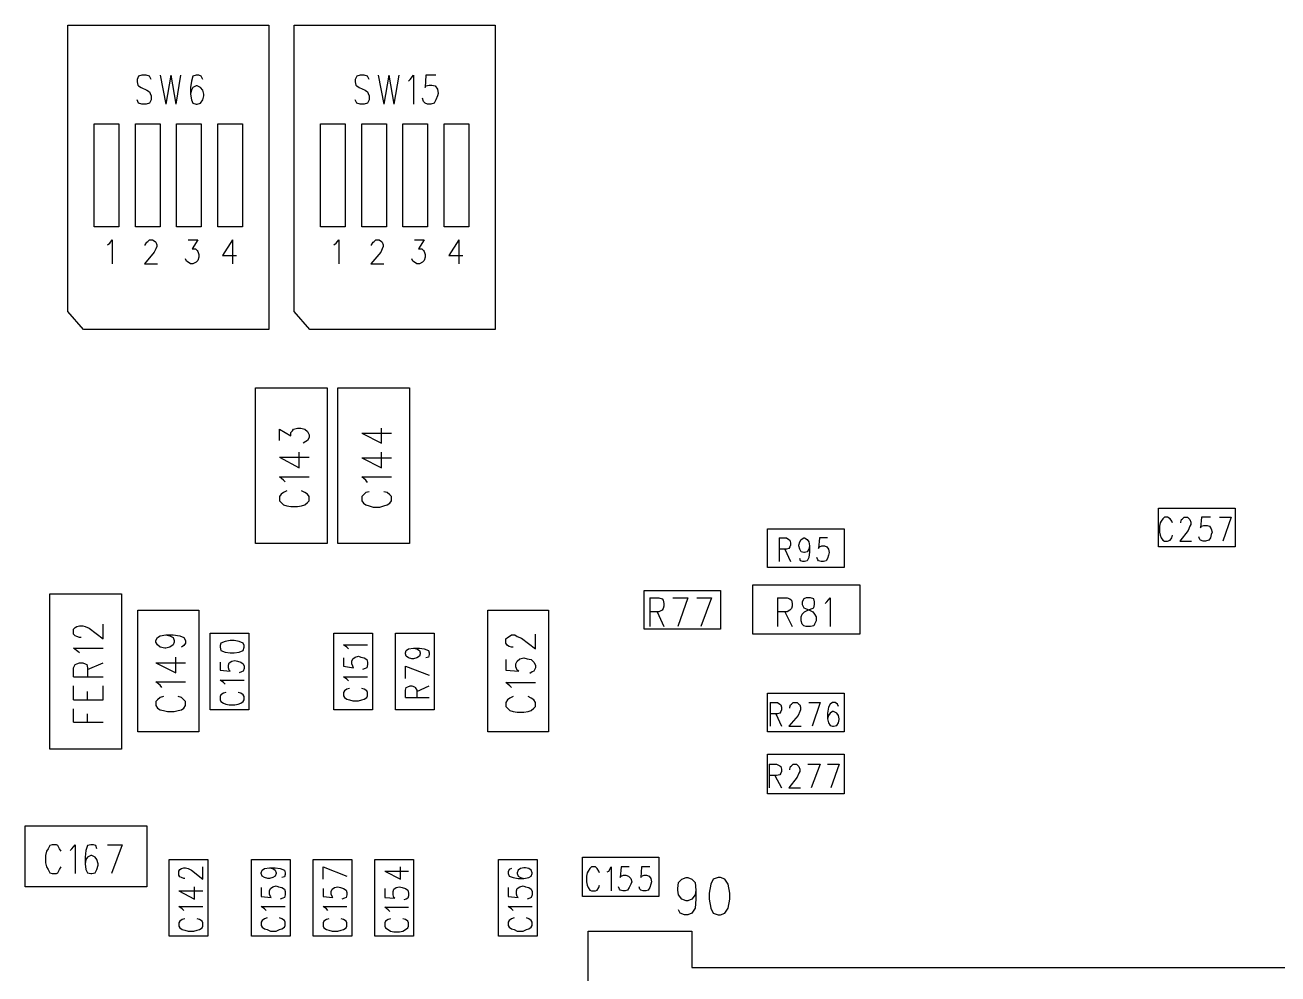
# Model space of a CAD drawing. Extents: x 11.9 to 28.1, y 10.8 to 21.2.
# Drawn here: x 15.658 to 17.18, y 18.042 to 19.195 of the extents above; entities that cross this region are included whole.
import ezdxf

# ---------------------------------------------------------------- set-up
doc = ezdxf.new("R2010")
doc.units = 0
doc.header["$MEASUREMENT"] = 0
doc.layers.add('LAYNR1', color=2, linetype='Continuous')

msp = doc.modelspace()

# ---------------------------------------------------------------- linework, layer by layer
at = {"layer": 'LAYNR1', "color": 7}
for points in [[(15.71, 19.195), (15.954, 19.195)], [(15.71, 18.847), (15.71, 19.195)], [(15.954, 19.195), (15.954, 18.825)], [(15.985, 19.195), (16.229, 19.195)], [(15.985, 18.847), (15.985, 19.195)], [(16.229, 19.195), (16.229, 18.825)], [(15.796, 19.133), (15.794, 19.129)], [(15.8, 19.134), (15.796, 19.133)], [(15.805, 19.134), (15.8, 19.134)], [(15.809, 19.133), (15.805, 19.134)], [(15.811, 19.129), (15.809, 19.133)], [(15.822, 19.134), (15.829, 19.099)], [(15.835, 19.134), (15.829, 19.099)], [(15.835, 19.134), (15.841, 19.099)], [(15.847, 19.134), (15.841, 19.099)], [(15.862, 19.133), (15.86, 19.127)], [(15.866, 19.134), (15.862, 19.133)], [(15.869, 19.134), (15.866, 19.134)], [(15.872, 19.133), (15.869, 19.134)], [(15.874, 19.129), (15.872, 19.133)], [(16.061, 19.133), (16.059, 19.129)], [(16.065, 19.134), (16.061, 19.133)], [(16.07, 19.134), (16.065, 19.134)], [(16.074, 19.133), (16.07, 19.134)], [(16.076, 19.129), (16.074, 19.133)], [(16.087, 19.134), (16.094, 19.099)], [(16.1, 19.134), (16.094, 19.099)], [(16.1, 19.134), (16.106, 19.099)], [(16.112, 19.134), (16.106, 19.099)], [(16.126, 19.129), (16.13, 19.134)], [(16.13, 19.134), (16.13, 19.099)], [(16.145, 19.134), (16.144, 19.119)], [(16.157, 19.134), (16.145, 19.134)], [(15.794, 19.129), (15.794, 19.126)], [(15.794, 19.126), (15.795, 19.122)], [(15.795, 19.122), (15.796, 19.121)], [(15.796, 19.121), (15.799, 19.119)], [(15.799, 19.119), (15.806, 19.116)], [(15.86, 19.127), (15.859, 19.119)], [(15.859, 19.119), (15.859, 19.111)], [(15.862, 19.119), (15.86, 19.116)], [(15.866, 19.121), (15.862, 19.119)], [(15.867, 19.121), (15.866, 19.121)], [(15.871, 19.119), (15.867, 19.121)], [(15.874, 19.116), (15.871, 19.119)], [(16.059, 19.129), (16.059, 19.126)], [(16.059, 19.126), (16.06, 19.122)], [(16.06, 19.122), (16.061, 19.121)], [(16.061, 19.121), (16.064, 19.119)], [(16.064, 19.119), (16.071, 19.116)], [(16.124, 19.127), (16.126, 19.129)], [(16.144, 19.119), (16.145, 19.121)], [(16.145, 19.121), (16.149, 19.122)], [(16.149, 19.122), (16.152, 19.122)], [(16.152, 19.122), (16.156, 19.121)], [(16.156, 19.121), (16.159, 19.117)], [(16.159, 19.117), (16.16, 19.112)], [(15.796, 19.1), (15.794, 19.104)], [(15.806, 19.116), (15.809, 19.114)], [(15.809, 19.114), (15.81, 19.112)], [(15.811, 19.104), (15.809, 19.1)], [(15.81, 19.112), (15.811, 19.109)], [(15.811, 19.109), (15.811, 19.104)], [(15.86, 19.116), (15.859, 19.111)], [(15.859, 19.111), (15.86, 19.104)], [(15.86, 19.104), (15.862, 19.1)], [(15.871, 19.1), (15.874, 19.104)], [(15.875, 19.111), (15.874, 19.116)], [(15.874, 19.104), (15.875, 19.109)], [(15.875, 19.109), (15.875, 19.111)], [(16.061, 19.1), (16.059, 19.104)], [(16.071, 19.116), (16.074, 19.114)], [(16.074, 19.114), (16.075, 19.112)], [(16.076, 19.104), (16.074, 19.1)], [(16.075, 19.112), (16.076, 19.109)], [(16.076, 19.109), (16.076, 19.104)], [(16.142, 19.102), (16.141, 19.106)], [(16.144, 19.1), (16.142, 19.102)], [(16.157, 19.104), (16.155, 19.1)], [(16.159, 19.109), (16.157, 19.104)], [(16.16, 19.112), (16.159, 19.109)], [(15.8, 19.099), (15.796, 19.1)], [(15.805, 19.099), (15.8, 19.099)], [(15.809, 19.1), (15.805, 19.099)], [(15.862, 19.1), (15.866, 19.099)], [(15.866, 19.099), (15.867, 19.099)], [(15.867, 19.099), (15.871, 19.1)], [(16.065, 19.099), (16.061, 19.1)], [(16.07, 19.099), (16.065, 19.099)], [(16.074, 19.1), (16.07, 19.099)], [(16.147, 19.099), (16.144, 19.1)], [(16.151, 19.099), (16.147, 19.099)], [(16.155, 19.1), (16.151, 19.099)], [(15.742, 19.075), (15.772, 19.075)], [(15.742, 18.95), (15.742, 19.075)], [(15.772, 19.075), (15.772, 18.95)], [(15.792, 19.075), (15.822, 19.075)], [(15.792, 18.95), (15.792, 19.075)], [(15.822, 19.075), (15.822, 18.95)], [(15.842, 19.075), (15.872, 19.075)], [(15.842, 18.95), (15.842, 19.075)], [(15.872, 19.075), (15.872, 18.95)], [(15.892, 19.075), (15.922, 19.075)], [(15.892, 18.95), (15.892, 19.075)], [(15.922, 19.075), (15.922, 18.95)], [(16.017, 19.075), (16.047, 19.075)], [(16.017, 18.95), (16.017, 19.075)], [(16.047, 19.075), (16.047, 18.95)], [(16.067, 19.075), (16.097, 19.075)], [(16.067, 18.95), (16.067, 19.075)], [(16.097, 19.075), (16.097, 18.95)], [(16.117, 19.075), (16.147, 19.075)], [(16.117, 18.95), (16.117, 19.075)], [(16.147, 19.075), (16.147, 18.95)], [(16.167, 19.075), (16.197, 19.075)], [(16.167, 18.95), (16.167, 19.075)], [(16.197, 19.075), (16.197, 18.95)], [(15.772, 18.95), (15.742, 18.95)], [(15.822, 18.95), (15.792, 18.95)], [(15.872, 18.95), (15.842, 18.95)], [(15.922, 18.95), (15.892, 18.95)], [(16.047, 18.95), (16.017, 18.95)], [(16.097, 18.95), (16.067, 18.95)], [(16.147, 18.95), (16.117, 18.95)], [(16.197, 18.95), (16.167, 18.95)], [(15.758, 18.928), (15.761, 18.93), (15.764, 18.934), (15.764, 18.905)], [(15.804, 18.927), (15.804, 18.928), (15.806, 18.931), (15.807, 18.932), (15.809, 18.934), (15.813, 18.934), (15.816, 18.932), (15.817, 18.931), (15.818, 18.928), (15.818, 18.926), (15.817, 18.923), (15.815, 18.919), (15.803, 18.905)], [(15.856, 18.934), (15.868, 18.934), (15.861, 18.923), (15.865, 18.923), (15.867, 18.921), (15.868, 18.92), (15.869, 18.916)], [(15.91, 18.934), (15.898, 18.915), (15.915, 18.915)], [(15.91, 18.934), (15.91, 18.905)], [(16.033, 18.928), (16.036, 18.93), (16.039, 18.934), (16.039, 18.905)], [(16.079, 18.927), (16.079, 18.928), (16.081, 18.931), (16.082, 18.932), (16.084, 18.934), (16.088, 18.934), (16.091, 18.932), (16.092, 18.931), (16.093, 18.928), (16.093, 18.926), (16.092, 18.923), (16.09, 18.919), (16.078, 18.905)], [(16.131, 18.934), (16.143, 18.934), (16.136, 18.923), (16.14, 18.923), (16.142, 18.921), (16.143, 18.92), (16.144, 18.916)], [(16.185, 18.934), (16.173, 18.915), (16.19, 18.915)], [(16.185, 18.934), (16.185, 18.905)], [(15.803, 18.905), (15.819, 18.905)], [(15.859, 18.905), (15.856, 18.907), (15.854, 18.908), (15.853, 18.911)], [(15.862, 18.905), (15.859, 18.905)], [(15.869, 18.916), (15.869, 18.913), (15.868, 18.909), (15.866, 18.907), (15.862, 18.905)], [(16.078, 18.905), (16.094, 18.905)], [(16.134, 18.905), (16.131, 18.907), (16.129, 18.908), (16.128, 18.911)], [(16.137, 18.905), (16.134, 18.905)], [(16.144, 18.916), (16.144, 18.913), (16.143, 18.909), (16.141, 18.907), (16.137, 18.905)], [(15.729, 18.825), (15.71, 18.847)], [(16.004, 18.825), (15.985, 18.847)], [(15.954, 18.825), (15.729, 18.825)], [(16.229, 18.825), (16.004, 18.825)], [(15.938, 18.565), (15.938, 18.754)], [(15.938, 18.754), (16.025, 18.754)], [(16.025, 18.754), (16.025, 18.565)], [(16.038, 18.565), (16.038, 18.754)], [(16.038, 18.754), (16.125, 18.754)], [(16.125, 18.754), (16.125, 18.565)], [(15.967, 18.69), (15.967, 18.704)], [(15.967, 18.704), (15.981, 18.696)], [(15.981, 18.7), (15.983, 18.702)], [(15.981, 18.696), (15.981, 18.7)], [(15.983, 18.702), (15.984, 18.704)], [(15.984, 18.704), (15.989, 18.705)], [(15.989, 18.705), (15.993, 18.705)], [(15.993, 18.705), (15.998, 18.704)], [(15.998, 18.704), (16.001, 18.701)], [(16.001, 18.701), (16.003, 18.697)], [(16.003, 18.694), (16.001, 18.69)], [(16.003, 18.697), (16.003, 18.694)], [(16.067, 18.699), (16.091, 18.687), (16.091, 18.705)], [(16.067, 18.699), (16.103, 18.699)], [(15.991, 18.657), (15.991, 18.676)], [(15.999, 18.689), (15.996, 18.687)], [(16.001, 18.69), (15.999, 18.689)], [(16.067, 18.669), (16.091, 18.657), (16.091, 18.676)], [(15.967, 18.67), (15.991, 18.657)], [(15.967, 18.67), (16.003, 18.67)], [(16.067, 18.669), (16.103, 18.669)], [(15.972, 18.642), (15.967, 18.646)], [(15.967, 18.646), (16.003, 18.646)], [(16.074, 18.639), (16.072, 18.642), (16.067, 18.646), (16.103, 18.646)], [(15.974, 18.64), (15.972, 18.642)], [(15.969, 18.625), (15.967, 18.622)], [(15.967, 18.622), (15.967, 18.617)], [(15.967, 18.617), (15.969, 18.615)], [(15.972, 18.627), (15.969, 18.625)], [(15.969, 18.615), (15.972, 18.612)], [(15.976, 18.629), (15.972, 18.627)], [(15.998, 18.627), (15.994, 18.629)], [(16.001, 18.625), (15.998, 18.627)], [(15.998, 18.612), (16.001, 18.615)], [(16.003, 18.622), (16.001, 18.625)], [(16.001, 18.615), (16.003, 18.617)], [(16.003, 18.617), (16.003, 18.622)], [(16.076, 18.628), (16.072, 18.627), (16.069, 18.624), (16.067, 18.622), (16.067, 18.617), (16.069, 18.614), (16.072, 18.612), (16.076, 18.611), (16.081, 18.609), (16.089, 18.609), (16.094, 18.611), (16.098, 18.612), (16.101, 18.614), (16.103, 18.617), (16.103, 18.622), (16.101, 18.624), (16.098, 18.627), (16.094, 18.628)], [(15.972, 18.612), (15.976, 18.611)], [(15.976, 18.611), (15.981, 18.61)], [(15.981, 18.61), (15.989, 18.61)], [(15.989, 18.61), (15.994, 18.611)], [(15.994, 18.611), (15.998, 18.612)], [(17.035, 18.608), (17.128, 18.608)], [(17.035, 18.561), (17.035, 18.608)], [(17.128, 18.608), (17.128, 18.561)], [(17.042, 18.597), (17.04, 18.595), (17.038, 18.592), (17.037, 18.59), (17.036, 18.586), (17.036, 18.579), (17.037, 18.575), (17.038, 18.572), (17.04, 18.569), (17.042, 18.568)], [(17.052, 18.59), (17.051, 18.592), (17.049, 18.595), (17.046, 18.597), (17.042, 18.597)], [(17.062, 18.59), (17.062, 18.591), (17.063, 18.594), (17.064, 18.595), (17.066, 18.597), (17.07, 18.597), (17.072, 18.595), (17.073, 18.594), (17.074, 18.591), (17.074, 18.588), (17.073, 18.586), (17.071, 18.581), (17.061, 18.568), (17.075, 18.568)], [(17.087, 18.597), (17.086, 18.584), (17.087, 18.586)], [(17.098, 18.597), (17.087, 18.597)], [(17.087, 18.586), (17.09, 18.587), (17.094, 18.587), (17.097, 18.586), (17.099, 18.583)], [(17.109, 18.597), (17.123, 18.597)], [(17.123, 18.597), (17.113, 18.568)], [(16.56, 18.583), (16.653, 18.583)], [(16.56, 18.536), (16.56, 18.583)], [(16.574, 18.572), (16.574, 18.543)], [(16.574, 18.572), (16.583, 18.572), (16.586, 18.57), (16.587, 18.569), (16.588, 18.566), (16.588, 18.563), (16.587, 18.561), (16.586, 18.559), (16.583, 18.558), (16.574, 18.558)], [(16.611, 18.562), (16.61, 18.558), (16.608, 18.555), (16.605, 18.554), (16.604, 18.554), (16.601, 18.555), (16.599, 18.558), (16.598, 18.562), (16.598, 18.563), (16.599, 18.567), (16.601, 18.57), (16.604, 18.572), (16.605, 18.572), (16.608, 18.57), (16.61, 18.567), (16.611, 18.562), (16.611, 18.555), (16.61, 18.548), (16.608, 18.544), (16.605, 18.543), (16.603, 18.543), (16.6, 18.544), (16.599, 18.547)], [(16.633, 18.572), (16.623, 18.572), (16.622, 18.559), (16.623, 18.561), (16.626, 18.562), (16.629, 18.562), (16.632, 18.561), (16.634, 18.558), (16.635, 18.554), (16.634, 18.551), (16.633, 18.547), (16.631, 18.544), (16.628, 18.543), (16.625, 18.543), (16.622, 18.544), (16.621, 18.545), (16.62, 18.548)], [(16.653, 18.583), (16.653, 18.536)], [(17.042, 18.568), (17.046, 18.568), (17.049, 18.569), (17.051, 18.572), (17.052, 18.575)], [(17.099, 18.576), (17.098, 18.572), (17.096, 18.569), (17.092, 18.568), (17.089, 18.568), (17.086, 18.569), (17.085, 18.57), (17.084, 18.573)], [(17.099, 18.583), (17.1, 18.579), (17.099, 18.576)], [(16.025, 18.565), (15.938, 18.565)], [(16.125, 18.565), (16.038, 18.565)], [(16.581, 18.558), (16.588, 18.543)], [(17.128, 18.561), (17.035, 18.561)], [(16.653, 18.536), (16.56, 18.536)], [(16.41, 18.461), (16.41, 18.508)], [(16.41, 18.508), (16.503, 18.508)], [(16.503, 18.508), (16.503, 18.461)], [(16.542, 18.515), (16.672, 18.515)], [(16.542, 18.455), (16.542, 18.515)], [(16.672, 18.515), (16.672, 18.455)], [(15.688, 18.315), (15.688, 18.504)], [(15.688, 18.504), (15.775, 18.504)], [(15.775, 18.504), (15.775, 18.315)], [(16.417, 18.499), (16.417, 18.464)], [(16.417, 18.499), (16.428, 18.499), (16.432, 18.498), (16.433, 18.496), (16.434, 18.492), (16.434, 18.489), (16.433, 18.486), (16.432, 18.484), (16.428, 18.482), (16.417, 18.482)], [(16.445, 18.499), (16.463, 18.499)], [(16.463, 18.499), (16.451, 18.464)], [(16.474, 18.499), (16.492, 18.499)], [(16.492, 18.499), (16.479, 18.464)], [(16.572, 18.499), (16.572, 18.464)], [(16.572, 18.499), (16.584, 18.499)], [(16.584, 18.499), (16.587, 18.498)], [(16.587, 18.498), (16.589, 18.496)], [(16.589, 18.496), (16.59, 18.492)], [(16.604, 18.498), (16.602, 18.494)], [(16.602, 18.494), (16.602, 18.491)], [(16.607, 18.499), (16.604, 18.498)], [(16.612, 18.499), (16.607, 18.499)], [(16.616, 18.498), (16.612, 18.499)], [(16.617, 18.494), (16.616, 18.498)], [(16.617, 18.491), (16.617, 18.494)], [(16.63, 18.492), (16.632, 18.494)], [(16.632, 18.494), (16.636, 18.499)], [(16.636, 18.499), (16.636, 18.464)], [(15.795, 18.336), (15.795, 18.484)], [(15.795, 18.484), (15.869, 18.484)], [(15.869, 18.484), (15.869, 18.336)], [(16.22, 18.336), (16.22, 18.484)], [(16.22, 18.484), (16.294, 18.484)], [(16.294, 18.484), (16.294, 18.336)], [(16.426, 18.482), (16.434, 18.464)], [(16.584, 18.482), (16.572, 18.482)], [(16.581, 18.482), (16.59, 18.464)], [(16.587, 18.484), (16.584, 18.482)], [(16.589, 18.486), (16.587, 18.484)], [(16.59, 18.489), (16.589, 18.486)], [(16.59, 18.492), (16.59, 18.489)], [(16.601, 18.476), (16.602, 18.479)], [(16.602, 18.491), (16.604, 18.487)], [(16.602, 18.479), (16.605, 18.482)], [(16.604, 18.487), (16.606, 18.486)], [(16.605, 18.482), (16.609, 18.484)], [(16.606, 18.486), (16.611, 18.484)], [(16.609, 18.484), (16.614, 18.486)], [(16.611, 18.484), (16.615, 18.482)], [(16.614, 18.486), (16.616, 18.487)], [(16.615, 18.482), (16.617, 18.479)], [(16.616, 18.487), (16.617, 18.491)], [(16.617, 18.479), (16.619, 18.476)], [(15.726, 18.451), (15.724, 18.451), (15.721, 18.452), (15.719, 18.453), (15.717, 18.455), (15.717, 18.461), (15.719, 18.463), (15.721, 18.464), (15.724, 18.465), (15.728, 18.465), (15.731, 18.464), (15.736, 18.462), (15.753, 18.449), (15.753, 18.467)], [(16.601, 18.471), (16.601, 18.476)], [(16.602, 18.467), (16.601, 18.471)], [(16.604, 18.465), (16.602, 18.467)], [(16.607, 18.464), (16.604, 18.465)], [(16.612, 18.464), (16.607, 18.464)], [(16.616, 18.465), (16.612, 18.464)], [(16.617, 18.467), (16.616, 18.465)], [(16.619, 18.471), (16.617, 18.467)], [(16.619, 18.476), (16.619, 18.471)], [(15.829, 18.454), (15.834, 18.453), (15.838, 18.451), (15.839, 18.447), (15.839, 18.445), (15.838, 18.442), (15.834, 18.439), (15.829, 18.438), (15.828, 18.438), (15.822, 18.439), (15.819, 18.442), (15.817, 18.445), (15.817, 18.447), (15.819, 18.451), (15.822, 18.453), (15.829, 18.454), (15.838, 18.454), (15.846, 18.453), (15.851, 18.451), (15.853, 18.447), (15.853, 18.444), (15.851, 18.441), (15.848, 18.439)], [(15.883, 18.363), (15.883, 18.456)], [(15.883, 18.456), (15.93, 18.456)], [(15.923, 18.444), (15.918, 18.446), (15.912, 18.447), (15.907, 18.447), (15.901, 18.446), (15.896, 18.444)], [(15.93, 18.456), (15.93, 18.363)], [(16.033, 18.363), (16.033, 18.456)], [(16.033, 18.456), (16.08, 18.456)], [(16.08, 18.456), (16.08, 18.363)], [(16.108, 18.363), (16.108, 18.456)], [(16.108, 18.456), (16.155, 18.456)], [(16.155, 18.456), (16.155, 18.363)], [(16.242, 18.449), (16.244, 18.451)], [(16.242, 18.444), (16.242, 18.449)], [(16.244, 18.451), (16.246, 18.452)], [(16.246, 18.452), (16.249, 18.454)], [(16.249, 18.454), (16.253, 18.454)], [(16.253, 18.454), (16.256, 18.452)], [(16.256, 18.452), (16.261, 18.45)], [(16.261, 18.45), (16.278, 18.437)], [(16.278, 18.437), (16.278, 18.455)], [(16.503, 18.461), (16.41, 18.461)], [(16.672, 18.455), (16.542, 18.455)], [(15.724, 18.432), (15.722, 18.434), (15.717, 18.438), (15.753, 18.438)], [(15.896, 18.444), (15.895, 18.441), (15.895, 18.439)], [(15.895, 18.439), (15.896, 18.435), (15.901, 18.433), (15.907, 18.432)], [(15.907, 18.432), (15.912, 18.432)], [(15.912, 18.432), (15.918, 18.433), (15.923, 18.435), (15.924, 18.439), (15.924, 18.441), (15.923, 18.444)], [(16.051, 18.437), (16.049, 18.439), (16.045, 18.442), (16.074, 18.442)], [(16.13, 18.438), (16.134, 18.437), (16.137, 18.435), (16.138, 18.432), (16.138, 18.431), (16.137, 18.428), (16.134, 18.426), (16.13, 18.425), (16.128, 18.425), (16.124, 18.426), (16.121, 18.428), (16.12, 18.431), (16.12, 18.432), (16.121, 18.435), (16.124, 18.437), (16.13, 18.438), (16.137, 18.438), (16.143, 18.437), (16.148, 18.435), (16.149, 18.432), (16.149, 18.43), (16.148, 18.427), (16.145, 18.426)], [(16.244, 18.441), (16.242, 18.444)], [(16.246, 18.44), (16.244, 18.441)], [(16.249, 18.439), (16.246, 18.44)], [(16.251, 18.439), (16.249, 18.439)], [(15.717, 18.403), (15.717, 18.414), (15.719, 18.418), (15.721, 18.419), (15.724, 18.42), (15.728, 18.42), (15.731, 18.419), (15.733, 18.418), (15.734, 18.414), (15.734, 18.403)], [(15.734, 18.412), (15.753, 18.42)], [(15.817, 18.42), (15.841, 18.408), (15.841, 18.427)], [(15.817, 18.42), (15.853, 18.42)], [(15.895, 18.421), (15.895, 18.411), (15.907, 18.41)], [(15.907, 18.41), (15.906, 18.411), (15.905, 18.414), (15.905, 18.417), (15.906, 18.42), (15.909, 18.422), (15.913, 18.423), (15.916, 18.422), (15.92, 18.421)], [(15.92, 18.421), (15.923, 18.419), (15.924, 18.416), (15.924, 18.413), (15.923, 18.41)], [(16.045, 18.426), (16.045, 18.416), (16.057, 18.414), (16.056, 18.416), (16.055, 18.419), (16.055, 18.422), (16.056, 18.425), (16.059, 18.427), (16.063, 18.428), (16.066, 18.427), (16.07, 18.426), (16.073, 18.424), (16.074, 18.421), (16.074, 18.418), (16.073, 18.414), (16.071, 18.413), (16.068, 18.412)], [(16.242, 18.424), (16.242, 18.411)], [(16.254, 18.419), (16.256, 18.422)], [(16.254, 18.415), (16.254, 18.419)], [(16.256, 18.422), (16.259, 18.425)], [(16.259, 18.425), (16.264, 18.426)], [(16.264, 18.426), (16.268, 18.425)], [(16.268, 18.425), (16.273, 18.424)], [(16.273, 18.424), (16.276, 18.421)], [(16.276, 18.421), (16.278, 18.417)], [(16.278, 18.417), (16.278, 18.414)], [(15.717, 18.403), (15.753, 18.403)], [(15.923, 18.41), (15.921, 18.409), (15.918, 18.408)], [(16.051, 18.398), (16.049, 18.4), (16.045, 18.403), (16.074, 18.403)], [(16.12, 18.416), (16.149, 18.405)], [(16.12, 18.401), (16.12, 18.416)], [(16.242, 18.411), (16.258, 18.41)], [(16.256, 18.411), (16.254, 18.415)], [(16.258, 18.41), (16.256, 18.411)], [(16.274, 18.409), (16.271, 18.407)], [(16.276, 18.41), (16.274, 18.409)], [(16.278, 18.414), (16.276, 18.41)], [(15.717, 18.375), (15.717, 18.392)], [(15.753, 18.375), (15.753, 18.392)], [(15.824, 18.39), (15.822, 18.393), (15.817, 18.397), (15.853, 18.397)], [(15.901, 18.394), (15.899, 18.396), (15.895, 18.399)], [(15.895, 18.399), (15.924, 18.399)], [(16.052, 18.389), (16.049, 18.388), (16.046, 18.386), (16.045, 18.384), (16.045, 18.38), (16.046, 18.378), (16.049, 18.376), (16.052, 18.375), (16.056, 18.374), (16.063, 18.374), (16.067, 18.375), (16.07, 18.376), (16.073, 18.378), (16.074, 18.38), (16.074, 18.384), (16.073, 18.386), (16.07, 18.388), (16.067, 18.389)], [(16.12, 18.378), (16.12, 18.387), (16.121, 18.39), (16.123, 18.391), (16.126, 18.392), (16.128, 18.392), (16.131, 18.391), (16.132, 18.39), (16.134, 18.387), (16.134, 18.378)], [(16.134, 18.385), (16.149, 18.392)], [(16.247, 18.392), (16.242, 18.396)], [(16.242, 18.396), (16.278, 18.396)], [(16.249, 18.39), (16.247, 18.392)], [(15.717, 18.375), (15.753, 18.375)], [(15.734, 18.375), (15.734, 18.385)], [(15.826, 18.379), (15.822, 18.378), (15.819, 18.375), (15.817, 18.373), (15.817, 18.368), (15.819, 18.365), (15.822, 18.363), (15.826, 18.362), (15.831, 18.361), (15.839, 18.361), (15.844, 18.362), (15.848, 18.363), (15.851, 18.365), (15.853, 18.368), (15.853, 18.373), (15.851, 18.375), (15.848, 18.378), (15.844, 18.379)], [(15.902, 18.384), (15.899, 18.383), (15.896, 18.381), (15.895, 18.379), (15.895, 18.375), (15.896, 18.373), (15.899, 18.371), (15.902, 18.37), (15.906, 18.369), (15.913, 18.369), (15.917, 18.37), (15.92, 18.371), (15.923, 18.373), (15.924, 18.375), (15.924, 18.379), (15.923, 18.381), (15.92, 18.383), (15.917, 18.384)], [(16.12, 18.378), (16.149, 18.378)], [(16.244, 18.375), (16.242, 18.372)], [(16.242, 18.372), (16.242, 18.367)], [(16.247, 18.377), (16.244, 18.375)], [(16.251, 18.379), (16.247, 18.377)], [(16.273, 18.377), (16.269, 18.379)], [(16.276, 18.375), (16.273, 18.377)], [(16.278, 18.372), (16.276, 18.375)], [(16.278, 18.367), (16.278, 18.372)], [(16.56, 18.336), (16.56, 18.383)], [(16.56, 18.383), (16.653, 18.383)], [(16.563, 18.372), (16.563, 18.343)], [(16.563, 18.372), (16.572, 18.372), (16.575, 18.37), (16.576, 18.369), (16.577, 18.366), (16.577, 18.363), (16.576, 18.361), (16.575, 18.359), (16.572, 18.358), (16.563, 18.358)], [(16.587, 18.365), (16.587, 18.366), (16.588, 18.369), (16.589, 18.37), (16.591, 18.372), (16.596, 18.372), (16.598, 18.37), (16.599, 18.369), (16.6, 18.366), (16.6, 18.363), (16.599, 18.361), (16.597, 18.356), (16.586, 18.343), (16.601, 18.343)], [(16.61, 18.372), (16.624, 18.372)], [(16.624, 18.372), (16.614, 18.343)], [(16.646, 18.367), (16.645, 18.37), (16.642, 18.372), (16.639, 18.372), (16.636, 18.37), (16.634, 18.366), (16.633, 18.359), (16.633, 18.352), (16.634, 18.347), (16.636, 18.344), (16.639, 18.343), (16.64, 18.343), (16.644, 18.344), (16.646, 18.347), (16.647, 18.351), (16.647, 18.352), (16.646, 18.356), (16.644, 18.359), (16.64, 18.361), (16.639, 18.361), (16.636, 18.359), (16.634, 18.356), (16.633, 18.352)], [(16.653, 18.383), (16.653, 18.336)], [(15.717, 18.348), (15.717, 18.364)], [(15.734, 18.348), (15.734, 18.358)], [(15.93, 18.363), (15.883, 18.363)], [(16.08, 18.363), (16.033, 18.363)], [(16.155, 18.363), (16.108, 18.363)], [(16.242, 18.367), (16.244, 18.365)], [(16.244, 18.365), (16.247, 18.362)], [(16.247, 18.362), (16.251, 18.361)], [(16.251, 18.361), (16.256, 18.36)], [(16.256, 18.36), (16.264, 18.36)], [(16.264, 18.36), (16.269, 18.361)], [(16.269, 18.361), (16.273, 18.362)], [(16.273, 18.362), (16.276, 18.365)], [(16.276, 18.365), (16.278, 18.367)], [(16.57, 18.358), (16.577, 18.343)], [(15.717, 18.348), (15.753, 18.348)], [(15.869, 18.336), (15.795, 18.336)], [(16.294, 18.336), (16.22, 18.336)], [(16.653, 18.336), (16.56, 18.336)], [(15.775, 18.315), (15.688, 18.315)], [(16.56, 18.261), (16.56, 18.309)], [(16.56, 18.309), (16.653, 18.309)], [(16.562, 18.297), (16.562, 18.268)], [(16.562, 18.297), (16.571, 18.297), (16.575, 18.295), (16.576, 18.294), (16.577, 18.291), (16.577, 18.288), (16.576, 18.286), (16.575, 18.284), (16.571, 18.283), (16.562, 18.283)], [(16.587, 18.29), (16.587, 18.291), (16.588, 18.294), (16.589, 18.295), (16.591, 18.297), (16.595, 18.297), (16.597, 18.295), (16.598, 18.294), (16.599, 18.291), (16.599, 18.288), (16.598, 18.286), (16.596, 18.281), (16.586, 18.268), (16.6, 18.268)], [(16.609, 18.297), (16.624, 18.297)], [(16.624, 18.297), (16.613, 18.268)], [(16.633, 18.297), (16.647, 18.297)], [(16.647, 18.297), (16.637, 18.268)], [(16.653, 18.309), (16.653, 18.261)], [(16.569, 18.283), (16.577, 18.268)], [(16.653, 18.261), (16.56, 18.261)], [(15.658, 18.148), (15.658, 18.222)], [(15.658, 18.222), (15.806, 18.222)], [(15.806, 18.222), (15.806, 18.148)], [(15.702, 18.191), (15.7, 18.194), (15.698, 18.198), (15.696, 18.199), (15.691, 18.199), (15.688, 18.198), (15.686, 18.194), (15.684, 18.191), (15.683, 18.186), (15.683, 18.177), (15.684, 18.172), (15.686, 18.169), (15.688, 18.165), (15.691, 18.164), (15.696, 18.164), (15.698, 18.165), (15.7, 18.169), (15.702, 18.172)], [(15.713, 18.192), (15.715, 18.194), (15.719, 18.199), (15.719, 18.164)], [(15.745, 18.194), (15.744, 18.198), (15.741, 18.199), (15.738, 18.199), (15.734, 18.198), (15.732, 18.192), (15.731, 18.184), (15.731, 18.176), (15.732, 18.169), (15.734, 18.165), (15.738, 18.164), (15.739, 18.164), (15.743, 18.165), (15.745, 18.169), (15.747, 18.174), (15.747, 18.176), (15.745, 18.181), (15.743, 18.184), (15.739, 18.186), (15.738, 18.186), (15.734, 18.184), (15.732, 18.181), (15.731, 18.176)], [(15.758, 18.199), (15.776, 18.199)], [(15.776, 18.199), (15.763, 18.164)], [(15.833, 18.088), (15.833, 18.181)], [(15.833, 18.181), (15.88, 18.181)], [(15.88, 18.181), (15.88, 18.088)], [(15.933, 18.088), (15.933, 18.181)], [(15.933, 18.181), (15.98, 18.181)], [(15.98, 18.181), (15.98, 18.088)], [(16.008, 18.088), (16.008, 18.181)], [(16.008, 18.181), (16.055, 18.181)], [(16.055, 18.181), (16.055, 18.088)], [(16.083, 18.088), (16.083, 18.181)], [(16.083, 18.181), (16.13, 18.181)], [(16.13, 18.181), (16.13, 18.088)], [(16.233, 18.088), (16.233, 18.181)], [(16.233, 18.181), (16.28, 18.181)], [(16.28, 18.181), (16.28, 18.088)], [(16.335, 18.136), (16.335, 18.184)], [(16.335, 18.184), (16.428, 18.184)], [(16.428, 18.184), (16.428, 18.136)], [(15.852, 18.158), (15.851, 18.158), (15.848, 18.159), (15.846, 18.16), (15.845, 18.162), (15.845, 18.167), (15.846, 18.169)], [(15.846, 18.169), (15.848, 18.17), (15.851, 18.171), (15.853, 18.171), (15.856, 18.17), (15.86, 18.168), (15.874, 18.157)], [(15.874, 18.157), (15.874, 18.172)], [(15.955, 18.171), (15.959, 18.17), (15.962, 18.168), (15.963, 18.165), (15.963, 18.164), (15.962, 18.161), (15.959, 18.159), (15.955, 18.158), (15.953, 18.158), (15.949, 18.159), (15.946, 18.161), (15.945, 18.164), (15.945, 18.165), (15.946, 18.168), (15.949, 18.17), (15.955, 18.171), (15.962, 18.171), (15.968, 18.17), (15.973, 18.168), (15.974, 18.165), (15.974, 18.163), (15.973, 18.16), (15.97, 18.159)], [(16.02, 18.172), (16.049, 18.161)], [(16.02, 18.157), (16.02, 18.172)], [(16.095, 18.167), (16.114, 18.157), (16.114, 18.172)], [(16.095, 18.167), (16.124, 18.167)], [(16.249, 18.17), (16.246, 18.169), (16.245, 18.166), (16.245, 18.164), (16.246, 18.161), (16.251, 18.159), (16.257, 18.158), (16.264, 18.158), (16.27, 18.159), (16.273, 18.161), (16.274, 18.164), (16.274, 18.165), (16.273, 18.168), (16.27, 18.17), (16.266, 18.171), (16.264, 18.171), (16.26, 18.17), (16.257, 18.168), (16.256, 18.165), (16.256, 18.164), (16.257, 18.161), (16.26, 18.159), (16.264, 18.158)], [(16.342, 18.167), (16.341, 18.165), (16.34, 18.161), (16.34, 18.154), (16.341, 18.15), (16.342, 18.147)], [(16.356, 18.165), (16.355, 18.167), (16.353, 18.17), (16.351, 18.172), (16.346, 18.172), (16.344, 18.17), (16.342, 18.167)], [(16.365, 18.166), (16.367, 18.167), (16.37, 18.172), (16.37, 18.143)], [(16.392, 18.172), (16.382, 18.172), (16.381, 18.159), (16.382, 18.161), (16.385, 18.162), (16.388, 18.162), (16.391, 18.161), (16.394, 18.158), (16.395, 18.154), (16.394, 18.151), (16.392, 18.147), (16.39, 18.144), (16.387, 18.143)], [(16.41, 18.162), (16.413, 18.162), (16.416, 18.161), (16.418, 18.158), (16.419, 18.154), (16.418, 18.151), (16.417, 18.147), (16.415, 18.144), (16.412, 18.143), (16.409, 18.143), (16.406, 18.144), (16.405, 18.145), (16.404, 18.148)], [(16.417, 18.172), (16.407, 18.172), (16.406, 18.159), (16.407, 18.161), (16.41, 18.162)], [(16.461, 18.131), (16.456, 18.133), (16.452, 18.138), (16.451, 18.144), (16.451, 18.146), (16.452, 18.153), (16.456, 18.157), (16.461, 18.159), (16.463, 18.159), (16.468, 18.157), (16.472, 18.153), (16.473, 18.144), (16.473, 18.133), (16.472, 18.122), (16.468, 18.116), (16.463, 18.114)], [(16.5, 18.159), (16.494, 18.157), (16.491, 18.151), (16.489, 18.14), (16.489, 18.133), (16.491, 18.122), (16.494, 18.116), (16.5, 18.114)], [(16.503, 18.114), (16.508, 18.116), (16.512, 18.122), (16.514, 18.133), (16.514, 18.14), (16.512, 18.151), (16.508, 18.157), (16.503, 18.159), (16.5, 18.159)], [(15.806, 18.148), (15.658, 18.148)], [(15.845, 18.143), (15.864, 18.133), (15.864, 18.148)], [(15.845, 18.143), (15.874, 18.143)], [(15.945, 18.147), (15.945, 18.136), (15.957, 18.135), (15.956, 18.136), (15.955, 18.139), (15.955, 18.143), (15.956, 18.146), (15.959, 18.148), (15.963, 18.149), (15.966, 18.148), (15.97, 18.147), (15.973, 18.145), (15.974, 18.142), (15.974, 18.138), (15.973, 18.135), (15.971, 18.134), (15.968, 18.133)], [(16.02, 18.146), (16.02, 18.136), (16.032, 18.135)], [(16.032, 18.135), (16.031, 18.136), (16.03, 18.139), (16.03, 18.142), (16.031, 18.145), (16.034, 18.147), (16.038, 18.148), (16.041, 18.147), (16.045, 18.146)], [(16.045, 18.146), (16.048, 18.144), (16.049, 18.141), (16.049, 18.138), (16.048, 18.135)], [(16.095, 18.146), (16.095, 18.135), (16.107, 18.134), (16.106, 18.135), (16.105, 18.138), (16.105, 18.142), (16.106, 18.145), (16.109, 18.147), (16.113, 18.148), (16.116, 18.147), (16.12, 18.146), (16.123, 18.144), (16.124, 18.14), (16.124, 18.137), (16.123, 18.134), (16.121, 18.133), (16.118, 18.132)], [(16.245, 18.147), (16.245, 18.136), (16.257, 18.135), (16.256, 18.136), (16.255, 18.139), (16.255, 18.143), (16.256, 18.146), (16.259, 18.148), (16.263, 18.149), (16.266, 18.148), (16.27, 18.147), (16.273, 18.145), (16.274, 18.142), (16.274, 18.138), (16.273, 18.135), (16.271, 18.134), (16.268, 18.133)], [(16.342, 18.147), (16.344, 18.144), (16.346, 18.143), (16.351, 18.143), (16.353, 18.144), (16.355, 18.147), (16.356, 18.15)], [(16.387, 18.143), (16.384, 18.143), (16.381, 18.144), (16.38, 18.145), (16.379, 18.148)], [(16.473, 18.144), (16.472, 18.138), (16.468, 18.133), (16.463, 18.131)], [(16.048, 18.135), (16.046, 18.134), (16.043, 18.133)], [(16.428, 18.136), (16.335, 18.136)], [(16.463, 18.131), (16.461, 18.131)], [(15.851, 18.119), (15.849, 18.121), (15.845, 18.124)], [(15.845, 18.124), (15.874, 18.124)], [(15.951, 18.119), (15.949, 18.121), (15.945, 18.124), (15.974, 18.124)], [(16.026, 18.119), (16.024, 18.121), (16.02, 18.124)], [(16.02, 18.124), (16.049, 18.124)], [(16.101, 18.118), (16.099, 18.12), (16.095, 18.123), (16.124, 18.123)], [(16.251, 18.119), (16.249, 18.121), (16.245, 18.124), (16.274, 18.124)], [(16.459, 18.114), (16.454, 18.116), (16.452, 18.12)], [(16.463, 18.114), (16.459, 18.114)], [(16.5, 18.114), (16.503, 18.114)], [(15.852, 18.109), (15.849, 18.108), (15.846, 18.106), (15.845, 18.104), (15.845, 18.1), (15.846, 18.098), (15.849, 18.096), (15.852, 18.095), (15.856, 18.094), (15.863, 18.094), (15.867, 18.095), (15.87, 18.096), (15.873, 18.098), (15.874, 18.1), (15.874, 18.104), (15.873, 18.106), (15.87, 18.108), (15.867, 18.109)], [(15.952, 18.11), (15.949, 18.109), (15.946, 18.107), (15.945, 18.105), (15.945, 18.101), (15.946, 18.099), (15.949, 18.097), (15.952, 18.096), (15.956, 18.094), (15.963, 18.094), (15.967, 18.096), (15.97, 18.097), (15.973, 18.099), (15.974, 18.101), (15.974, 18.105), (15.973, 18.107), (15.97, 18.109), (15.967, 18.11)], [(16.027, 18.109), (16.024, 18.108), (16.021, 18.106), (16.02, 18.104), (16.02, 18.1), (16.021, 18.098), (16.024, 18.096), (16.027, 18.095), (16.031, 18.094), (16.038, 18.094), (16.042, 18.095), (16.045, 18.096), (16.048, 18.098), (16.049, 18.1), (16.049, 18.104), (16.048, 18.106), (16.045, 18.108), (16.042, 18.109)], [(16.102, 18.109), (16.099, 18.108), (16.096, 18.106), (16.095, 18.104), (16.095, 18.1), (16.096, 18.098), (16.099, 18.096), (16.102, 18.094), (16.106, 18.093), (16.113, 18.093), (16.117, 18.094), (16.12, 18.096), (16.123, 18.098), (16.124, 18.1), (16.124, 18.104), (16.123, 18.106), (16.12, 18.108), (16.117, 18.109)], [(16.252, 18.11), (16.249, 18.109), (16.246, 18.107), (16.245, 18.105), (16.245, 18.101), (16.246, 18.099), (16.249, 18.097), (16.252, 18.096), (16.256, 18.094), (16.263, 18.094), (16.267, 18.096), (16.27, 18.097), (16.273, 18.099), (16.274, 18.101), (16.274, 18.105), (16.273, 18.107), (16.27, 18.109), (16.267, 18.11)], [(15.88, 18.088), (15.833, 18.088)], [(15.98, 18.088), (15.933, 18.088)], [(16.055, 18.088), (16.008, 18.088)], [(16.13, 18.088), (16.083, 18.088)], [(16.28, 18.088), (16.233, 18.088)], [(16.342, 17.78), (16.342, 18.094)], [(16.342, 18.094), (16.437, 18.094)], [(16.392, 18.094), (16.468, 18.094)], [(16.468, 18.094), (16.468, 18.05)], [(16.468, 18.05), (18.702, 18.05)]]:
    msp.add_lwpolyline(points, dxfattribs=at)

doc.saveas('drawing.dxf')
